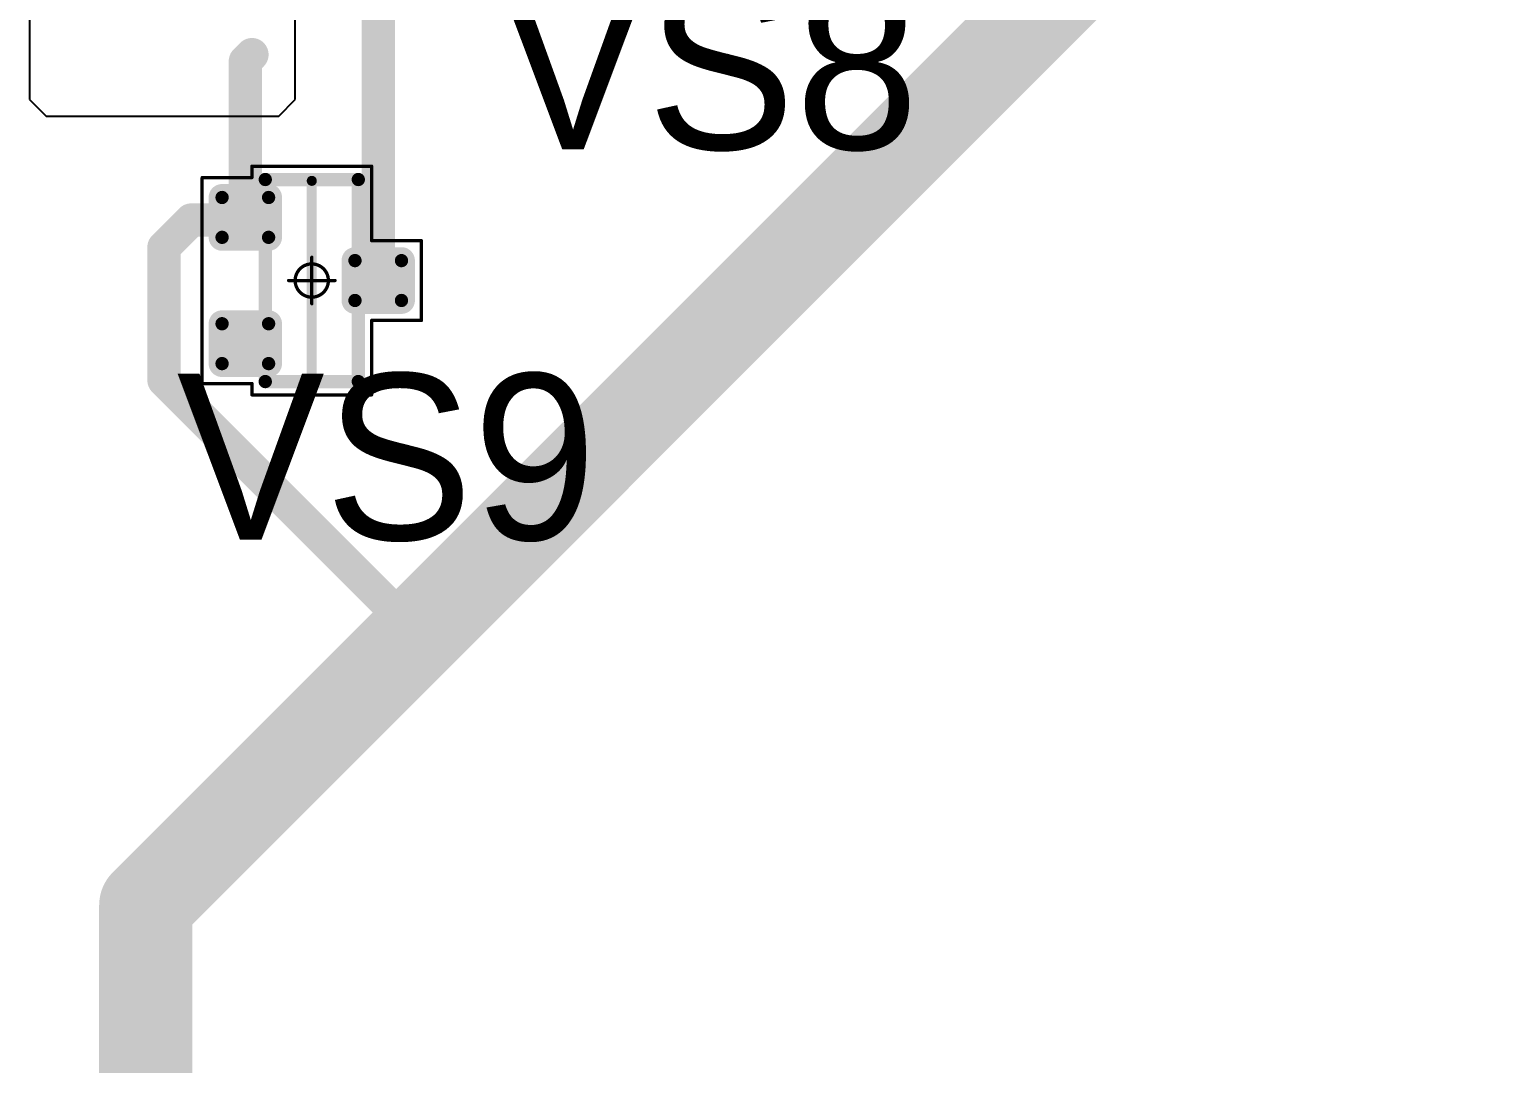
# Model space of a CAD drawing. Header units: millimetres. Extents: x 0 to 273, y 0 to 149.
# Drawn here: x 26 to 48.2, y 96.44 to 112 of the extents above; entities that cross this region are included whole.
import ezdxf

# ---------------------------------------------------------------- set-up
doc = ezdxf.new("R2010")
doc.units = ezdxf.units.MM
for name, color, linetype in [('Mechanical13', 56, 'Continuous'), ('Mechanical15', 56, 'Continuous'), ('TopLayer', 1, 'Continuous'), ('TopOverlay', 2, 'Continuous'), ('TopPaste', 8, 'Continuous'), ('TopSolder', 216, 'Continuous')]:
    doc.layers.add(name, color=color, linetype=linetype)

# ---------------------------------------------------------------- blocks, each defined once
blk = doc.blocks.new('SOT23_61')
at = {"layer": 'Mechanical13', "const_width": 0.2}
for points in [[(-0.7, -1.52), (-0.7, 1.52)], [(-0.7, 1.52), (0.7, 1.52)], [(0.7, -1.52), (0.7, 1.52)], [(-0.7, -1.52), (0.7, -1.52)]]:
    blk.add_lwpolyline(points, dxfattribs=at)
at = {"layer": 'Mechanical13', "const_width": 0.1}
for points in [[(-0.75, 1.52, 1), (-0.65, 1.52, 1)], [(-0.75, 1.52, 1), (-0.65, 1.52, 1)], [(0.65, 1.52, 1), (0.75, 1.52, 1)], [(0.65, 1.52, 1), (0.75, 1.52, 1)], [(-0.75, -1.52, 1), (-0.65, -1.52, 1)], [(-0.75, -1.52, 1), (-0.65, -1.52, 1)], [(0.65, -1.52, 1), (0.75, -1.52, 1)], [(0.65, -1.52, 1), (0.75, -1.52, 1)]]:
    blk.add_lwpolyline(points, format="xyb", close=True, dxfattribs=at)
at = {"layer": 'Mechanical15', "const_width": 0.05}
for points in [[(-1.65, 1.55), (-0.9, 1.55)], [(-1.65, -1.55), (-1.65, 1.55)], [(-0.9, 1.72), (0.9, 1.72)], [(-0.9, 1.55), (-0.9, 1.72)], [(0.9, 0.6), (0.9, 1.72)], [(0.9, 0.6), (1.65, 0.6)], [(1.65, -0.6), (1.65, 0.6)], [(0, -0.35), (0, 0.35)], [(-0.35, 0), (0.35, 0)], [(0.9, -1.72), (0.9, -0.6)], [(0.9, -0.6), (1.65, -0.6)], [(-1.65, -1.55), (-0.9, -1.55)], [(-0.9, -1.72), (-0.9, -1.55)], [(-0.9, -1.72), (0.9, -1.72)]]:
    blk.add_lwpolyline(points, dxfattribs=at)
at = {"layer": 'Mechanical15'}
for points, const_width in [([(-1.662, 1.55, 1), (-1.637, 1.55, 1)], 0.025), ([(-1.662, 1.55, 1), (-1.637, 1.55, 1)], 0.025), ([(-0.913, 1.72, 1), (-0.888, 1.72, 1)], 0.025), ([(-0.913, 1.72, 1), (-0.888, 1.72, 1)], 0.025), ([(-0.913, 1.55, 1), (-0.888, 1.55, 1)], 0.025), ([(-0.913, 1.55, 1), (-0.888, 1.55, 1)], 0.025), ([(0.888, 1.72, 1), (0.913, 1.72, 1)], 0.025), ([(0.888, 1.72, 1), (0.913, 1.72, 1)], 0.025), ([(0.888, 0.6, 1), (0.913, 0.6, 1)], 0.025), ([(0.888, 0.6, 1), (0.913, 0.6, 1)], 0.025), ([(1.637, 0.6, 1), (1.662, 0.6, 1)], 0.025), ([(1.637, 0.6, 1), (1.662, 0.6, 1)], 0.025), ([(0.25, 0, 1), (-0.25, 0, 1)], 0.05), ([(-0.012, 0.35, 1), (0.012, 0.35, 1)], 0.025), ([(-0.362, 0, 1), (-0.337, 0, 1)], 0.025), ([(-0.262, 0, 1), (-0.238, 0, 1)], 0.025), ([(0.238, 0, 1), (0.262, 0, 1)], 0.025), ([(0.337, 0, 1), (0.362, 0, 1)], 0.025), ([(-0.012, -0.35, 1), (0.012, -0.35, 1)], 0.025), ([(0.888, -0.6, 1), (0.913, -0.6, 1)], 0.025), ([(0.888, -0.6, 1), (0.913, -0.6, 1)], 0.025), ([(1.637, -0.6, 1), (1.662, -0.6, 1)], 0.025), ([(1.637, -0.6, 1), (1.662, -0.6, 1)], 0.025), ([(-1.662, -1.55, 1), (-1.637, -1.55, 1)], 0.025), ([(-1.662, -1.55, 1), (-1.637, -1.55, 1)], 0.025), ([(-0.913, -1.55, 1), (-0.888, -1.55, 1)], 0.025), ([(-0.913, -1.55, 1), (-0.888, -1.55, 1)], 0.025), ([(-0.913, -1.72, 1), (-0.888, -1.72, 1)], 0.025), ([(-0.913, -1.72, 1), (-0.888, -1.72, 1)], 0.025), ([(0.888, -1.72, 1), (0.913, -1.72, 1)], 0.025), ([(0.888, -1.72, 1), (0.913, -1.72, 1)], 0.025)]:
    blk.add_lwpolyline(points, format="xyb", close=True, dxfattribs=dict(at, const_width=const_width))
at = {"layer": 'TopLayer', "const_width": 0.1}
for points in [[(-1.4, 1.25, 1), (-1.3, 1.25, 1)], [(-0.7, 1.25, 1), (-0.6, 1.25, 1)], [(-1.4, 0.65, 1), (-1.3, 0.65, 1)], [(-0.7, 0.65, 1), (-0.6, 0.65, 1)], [(0.6, 0.3, 1), (0.7, 0.3, 1)], [(1.3, 0.3, 1), (1.4, 0.3, 1)], [(0.6, -0.3, 1), (0.7, -0.3, 1)], [(1.3, -0.3, 1), (1.4, -0.3, 1)], [(-1.4, -0.65, 1), (-1.3, -0.65, 1)], [(-0.7, -0.65, 1), (-0.6, -0.65, 1)], [(-1.4, -1.25, 1), (-1.3, -1.25, 1)], [(-0.7, -1.25, 1), (-0.6, -1.25, 1)]]:
    blk.add_lwpolyline(points, format="xyb", close=True, dxfattribs=at)
at = {"layer": 'TopLayer'}
for points in [[(-1.35, 1.35), (-1.35, 0.55), (-0.65, 1.35), (-0.65, 0.55)], [(-1.45, 1.25), (-1.45, 0.65), (-0.55, 1.25), (-0.55, 0.65)], [(0.55, 0.3), (0.55, -0.3), (1.45, 0.3), (1.45, -0.3)], [(0.65, 0.4), (0.65, -0.4), (1.35, 0.4), (1.35, -0.4)], [(-1.45, -0.65), (-1.45, -1.25), (-0.55, -0.65), (-0.55, -1.25)], [(-1.35, -0.55), (-1.35, -1.35), (-0.65, -0.55), (-0.65, -1.35)]]:
    blk.add_solid(points, dxfattribs=at)
at = {"layer": 'TopOverlay', "const_width": 0.15}
blk.add_lwpolyline([(0, -1.5), (0, 1.5)], dxfattribs=at)
at = {"layer": 'TopOverlay', "const_width": 0.075}
for points in [[(-0.038, 1.5, 1), (0.038, 1.5, 1)], [(-0.038, -1.5, 1), (0.038, -1.5, 1)]]:
    blk.add_lwpolyline(points, format="xyb", close=True, dxfattribs=at)
at = {"layer": 'TopPaste', "const_width": 0.075}
for points in [[(-1.387, 1.25, 1), (-1.313, 1.25, 1)], [(-0.687, 1.25, 1), (-0.613, 1.25, 1)], [(-1.387, 0.65, 1), (-1.313, 0.65, 1)], [(-0.687, 0.65, 1), (-0.613, 0.65, 1)], [(0.613, 0.3, 1), (0.687, 0.3, 1)], [(1.313, 0.3, 1), (1.387, 0.3, 1)], [(0.613, -0.3, 1), (0.687, -0.3, 1)], [(1.313, -0.3, 1), (1.387, -0.3, 1)], [(-1.387, -0.65, 1), (-1.313, -0.65, 1)], [(-0.687, -0.65, 1), (-0.613, -0.65, 1)], [(-1.387, -1.25, 1), (-1.313, -1.25, 1)], [(-0.687, -1.25, 1), (-0.613, -1.25, 1)]]:
    blk.add_lwpolyline(points, format="xyb", close=True, dxfattribs=at)
at = {"layer": 'TopPaste'}
for points in [[(-1.425, 1.25), (-1.425, 0.65), (-0.575, 1.25), (-0.575, 0.65)], [(-1.35, 1.325), (-1.35, 0.575), (-0.65, 1.325), (-0.65, 0.575)], [(0.575, 0.3), (0.575, -0.3), (1.425, 0.3), (1.425, -0.3)], [(0.65, 0.375), (0.65, -0.375), (1.35, 0.375), (1.35, -0.375)], [(-1.425, -0.65), (-1.425, -1.25), (-0.575, -0.65), (-0.575, -1.25)], [(-1.35, -0.575), (-1.35, -1.325), (-0.65, -0.575), (-0.65, -1.325)]]:
    blk.add_solid(points, dxfattribs=at)
at = {"layer": 'TopSolder', "const_width": 0.202}
for points in [[(-1.451, 1.25, 1), (-1.249, 1.25, 1)], [(-0.751, 1.25, 1), (-0.549, 1.25, 1)], [(-1.451, 0.65, 1), (-1.249, 0.65, 1)], [(-0.751, 0.65, 1), (-0.549, 0.65, 1)], [(0.549, 0.3, 1), (0.751, 0.3, 1)], [(1.249, 0.3, 1), (1.451, 0.3, 1)], [(0.549, -0.3, 1), (0.751, -0.3, 1)], [(1.249, -0.3, 1), (1.451, -0.3, 1)], [(-1.451, -0.65, 1), (-1.249, -0.65, 1)], [(-0.751, -0.65, 1), (-0.549, -0.65, 1)], [(-1.451, -1.25, 1), (-1.249, -1.25, 1)], [(-0.751, -1.25, 1), (-0.549, -1.25, 1)]]:
    blk.add_lwpolyline(points, format="xyb", close=True, dxfattribs=at)
at = {"layer": 'TopSolder'}
for points in [[(-1.35, 1.452), (-1.35, 0.448), (-0.65, 1.452), (-0.65, 0.448)], [(-1.552, 1.25), (-1.552, 0.65), (-0.448, 1.25), (-0.448, 0.65)], [(0.65, 0.502), (0.65, -0.502), (1.35, 0.502), (1.35, -0.502)], [(0.448, 0.3), (0.448, -0.3), (1.552, 0.3), (1.552, -0.3)], [(-1.552, -0.65), (-1.552, -1.25), (-0.448, -0.65), (-0.448, -1.25)], [(-1.35, -0.448), (-1.35, -1.452), (-0.65, -0.448), (-0.65, -1.452)]]:
    blk.add_solid(points, dxfattribs=at)
blk = doc.blocks.new('T66G_146')
at = {"layer": 'Mechanical13'}
for p, q in [((2.936, 0.071), (2.936, -1)), ((2.4, -0.464), (3.471, -0.464))]:
    blk.add_line(p, q, dxfattribs=at)
at = {"layer": 'Mechanical13', "const_width": 0.2}
for points in [[(-1.7, 1.5), (1.7, 1.5)], [(-1.7, 1.5), (-1.7, -1.5)], [(1.7, 1.5), (1.7, -1.5)], [(-1.7, -1.5), (1.7, -1.5)]]:
    blk.add_lwpolyline(points, dxfattribs=at)
at = {"layer": 'Mechanical13'}
for points, const_width in [([(-1.75, 1.5, 1), (-1.65, 1.5, 1)], 0.1), ([(-1.75, 1.5, 1), (-1.65, 1.5, 1)], 0.1), ([(1.65, 1.5, 1), (1.75, 1.5, 1)], 0.1), ([(1.65, 1.5, 1), (1.75, 1.5, 1)], 0.1), ([(1.3, 0, 1), (-1.3, 0, 1)], 0.2), ([(-1.35, 0, 1), (-1.25, 0, 1)], 0.1), ([(1.25, 0, 1), (1.35, 0, 1)], 0.1), ([(-1.75, -1.5, 1), (-1.65, -1.5, 1)], 0.1), ([(-1.75, -1.5, 1), (-1.65, -1.5, 1)], 0.1), ([(1.65, -1.5, 1), (1.75, -1.5, 1)], 0.1), ([(1.65, -1.5, 1), (1.75, -1.5, 1)], 0.1)]:
    blk.add_lwpolyline(points, format="xyb", close=True, dxfattribs=dict(at, const_width=const_width))
at = {"layer": 'Mechanical15', "const_width": 0.05}
for points in [[(-2.45, 1.8), (-2.45, -1.8)], [(-2.45, 1.8), (2.45, 1.8)], [(2.45, 1.8), (2.45, -1.8)], [(0, 0.35), (0, -0.35)], [(-0.35, 0), (0.35, 0)], [(-2.45, -1.8), (2.45, -1.8)]]:
    blk.add_lwpolyline(points, dxfattribs=at)
at = {"layer": 'Mechanical15'}
for points, const_width in [([(-2.462, 1.8, 1), (-2.438, 1.8, 1)], 0.025), ([(-2.462, 1.8, 1), (-2.438, 1.8, 1)], 0.025), ([(2.438, 1.8, 1), (2.462, 1.8, 1)], 0.025), ([(2.438, 1.8, 1), (2.462, 1.8, 1)], 0.025), ([(0.25, 0, 1), (-0.25, 0, 1)], 0.05), ([(-0.012, 0.35, 1), (0.012, 0.35, 1)], 0.025), ([(-0.362, 0, 1), (-0.337, 0, 1)], 0.025), ([(-0.262, 0, 1), (-0.238, 0, 1)], 0.025), ([(0.238, 0, 1), (0.262, 0, 1)], 0.025), ([(0.337, 0, 1), (0.362, 0, 1)], 0.025), ([(-0.012, -0.35, 1), (0.012, -0.35, 1)], 0.025), ([(-2.462, -1.8, 1), (-2.438, -1.8, 1)], 0.025), ([(-2.462, -1.8, 1), (-2.438, -1.8, 1)], 0.025), ([(2.438, -1.8, 1), (2.462, -1.8, 1)], 0.025), ([(2.438, -1.8, 1), (2.462, -1.8, 1)], 0.025)]:
    blk.add_lwpolyline(points, format="xyb", close=True, dxfattribs=dict(at, const_width=const_width))
at = {"layer": 'TopLayer'}
for p, q in [((-5.55, 2), (-5.8, 1.75)), ((-1, 2), (-5.55, 2)), ((-0.75, 1.75), (-1, 2)), ((1, 2), (0.75, 1.75)), ((5.55, 2), (1, 2)), ((5.8, 1.75), (5.55, 2)), ((-5.8, 1.75), (-5.8, -1.75)), ((-0.75, -1.75), (-0.75, 1.75)), ((0.75, 1.75), (0.75, -1.75)), ((5.8, -1.75), (5.8, 1.75)), ((-5.8, -1.75), (-5.55, -2)), ((-1, -2), (-0.75, -1.75)), ((0.75, -1.75), (1, -2)), ((5.55, -2), (5.8, -1.75)), ((-5.55, -2), (-1, -2)), ((1, -2), (5.55, -2))]:
    blk.add_line(p, q, dxfattribs=at)
at = {"layer": 'TopLayer', "const_width": 0.15}
for points in [[(-2.175, 1.15, 1), (-2.025, 1.15, 1)], [(-0.975, 1.15, 1), (-0.825, 1.15, 1)], [(0.825, 1.15, 1), (0.975, 1.15, 1)], [(2.025, 1.15, 1), (2.175, 1.15, 1)], [(-2.175, -1.15, 1), (-2.025, -1.15, 1)], [(-0.975, -1.15, 1), (-0.825, -1.15, 1)], [(0.825, -1.15, 1), (0.975, -1.15, 1)], [(2.025, -1.15, 1), (2.175, -1.15, 1)]]:
    blk.add_lwpolyline(points, format="xyb", close=True, dxfattribs=at)
at = {"layer": 'TopLayer'}
for points in [[(-0.75, 1.15), (-2.25, 1.15), (-0.75, -1.15), (-2.25, -1.15)], [(-0.9, 1.3), (-2.1, 1.3), (-0.9, -1.3), (-2.1, -1.3)], [(2.25, 1.15), (0.75, 1.15), (2.25, -1.15), (0.75, -1.15)], [(2.1, 1.3), (0.9, 1.3), (2.1, -1.3), (0.9, -1.3)]]:
    blk.add_solid(points, dxfattribs=at)
at = {"layer": 'TopOverlay', "const_width": 0.25}
for points in [[(-1.5, 1.525), (1.5, 1.525)], [(-1.5, -1.525), (1.5, -1.525)]]:
    blk.add_lwpolyline(points, dxfattribs=at)
at = {"layer": 'TopOverlay', "const_width": 0.125}
for points in [[(-1.562, 1.525, 1), (-1.438, 1.525, 1)], [(1.438, 1.525, 1), (1.562, 1.525, 1)], [(-1.562, -1.525, 1), (-1.438, -1.525, 1)], [(1.438, -1.525, 1), (1.562, -1.525, 1)]]:
    blk.add_lwpolyline(points, format="xyb", close=True, dxfattribs=at)
at = {"layer": 'TopPaste', "const_width": 0.125}
for points in [[(-2.162, 1.15, 1), (-2.037, 1.15, 1)], [(-0.962, 1.15, 1), (-0.838, 1.15, 1)], [(0.838, 1.15, 1), (0.962, 1.15, 1)], [(2.037, 1.15, 1), (2.162, 1.15, 1)], [(-2.162, -1.15, 1), (-2.037, -1.15, 1)], [(-0.962, -1.15, 1), (-0.838, -1.15, 1)], [(0.838, -1.15, 1), (0.962, -1.15, 1)], [(2.037, -1.15, 1), (2.162, -1.15, 1)]]:
    blk.add_lwpolyline(points, format="xyb", close=True, dxfattribs=at)
at = {"layer": 'TopPaste'}
for points in [[(-0.775, 1.15), (-2.225, 1.15), (-0.775, -1.15), (-2.225, -1.15)], [(-0.9, 1.275), (-2.1, 1.275), (-0.9, -1.275), (-2.1, -1.275)], [(2.225, 1.15), (0.775, 1.15), (2.225, -1.15), (0.775, -1.15)], [(2.1, 1.275), (0.9, 1.275), (2.1, -1.275), (0.9, -1.275)]]:
    blk.add_solid(points, dxfattribs=at)
at = {"layer": 'TopSolder'}
for p, q in [((-2.25, 1.3), (-2.25, -1.3)), ((-0.65, 1.3), (-2.25, 1.3)), ((-0.65, -1.3), (-0.65, 1.3)), ((0.65, 1.3), (0.65, -1.3)), ((2.25, 1.3), (0.65, 1.3)), ((2.25, -1.3), (2.25, 1.3)), ((-2.25, -1.3), (-0.65, -1.3)), ((0.65, -1.3), (2.25, -1.3))]:
    blk.add_line(p, q, dxfattribs=at)
at = {"layer": 'TopOverlay'}
blk.add_text('+', height=2.5, dxfattribs=at).set_placement((2.5, -0.8))

msp = doc.modelspace()

# ---------------------------------------------------------------- linework, layer by layer
at = {"layer": 'TopLayer'}
for points, const_width in [([(31.838, 102.912), (47.5, 118.575)], 1.4), ([(31.25, 108.225), (31.25, 118.8)], 0.5), ([(29.25, 111.525), (29.35, 111.625)], 0.5), ([(29.25, 109.175), (29.25, 111.525)], 0.5), ([(28.025, 108.725), (28.437, 109.137)], 0.5), ([(28.437, 109.137), (29.211, 109.137)], 0.5), ([(29.211, 109.137), (29.25, 109.175)], 0.5), ([(28.025, 106.725), (28.025, 108.725)], 0.5), ([(28.025, 106.725), (31.838, 102.912)], 0.5), ([(27.75, 98.825), (31.838, 102.912)], 1.4), ([(27.75, 90.3), (27.75, 98.825)], 1.4)]:
    msp.add_lwpolyline(points, dxfattribs=dict(at, const_width=const_width))
for points, const_width in [([(29.125, 111.525, 1), (29.375, 111.525, 1)], 0.25), ([(29.125, 111.525, 1), (29.375, 111.525, 1)], 0.25), ([(29.225, 111.625, 1), (29.475, 111.625, 1)], 0.25), ([(28.312, 109.137, 1), (28.561, 109.137, 1)], 0.25), ([(28.312, 109.137, 1), (28.561, 109.137, 1)], 0.25), ([(29.086, 109.137, 1), (29.336, 109.137, 1)], 0.25), ([(29.086, 109.137, 1), (29.336, 109.137, 1)], 0.25), ([(29.125, 109.175, 1), (29.375, 109.175, 1)], 0.25), ([(29.125, 109.175, 1), (29.375, 109.175, 1)], 0.25), ([(27.9, 108.725, 1), (28.15, 108.725, 1)], 0.25), ([(27.9, 108.725, 1), (28.15, 108.725, 1)], 0.25), ([(31.125, 108.225, 1), (31.375, 108.225, 1)], 0.25), ([(27.9, 106.725, 1), (28.15, 106.725, 1)], 0.25), ([(27.9, 106.725, 1), (28.15, 106.725, 1)], 0.25), ([(31.488, 102.912, 1), (32.187, 102.912, 1)], 0.7), ([(31.488, 102.912, 1), (32.187, 102.912, 1)], 0.7), ([(31.713, 102.912, 1), (31.962, 102.912, 1)], 0.25), ([(27.4, 98.825, 1), (28.1, 98.825, 1)], 0.7), ([(27.4, 98.825, 1), (28.1, 98.825, 1)], 0.7)]:
    msp.add_lwpolyline(points, format="xyb", close=True, dxfattribs=dict(at, const_width=const_width))

# ---------------------------------------------------------------- block references
at = {"rotation": 90}
msp.add_blockref('T66G_146', (28.002, 116.499), dxfattribs=at)
msp.add_blockref('SOT23_61', (30.25, 108.225))

# ---------------------------------------------------------------- texts
at = {"layer": 'TopOverlay'}
for s, p in [('VS8', (33.066, 110.199)), ('VS9', (28.216, 104.324))]:
    msp.add_text(s, height=2.5, dxfattribs=at).set_placement(p)

doc.saveas('drawing.dxf')
